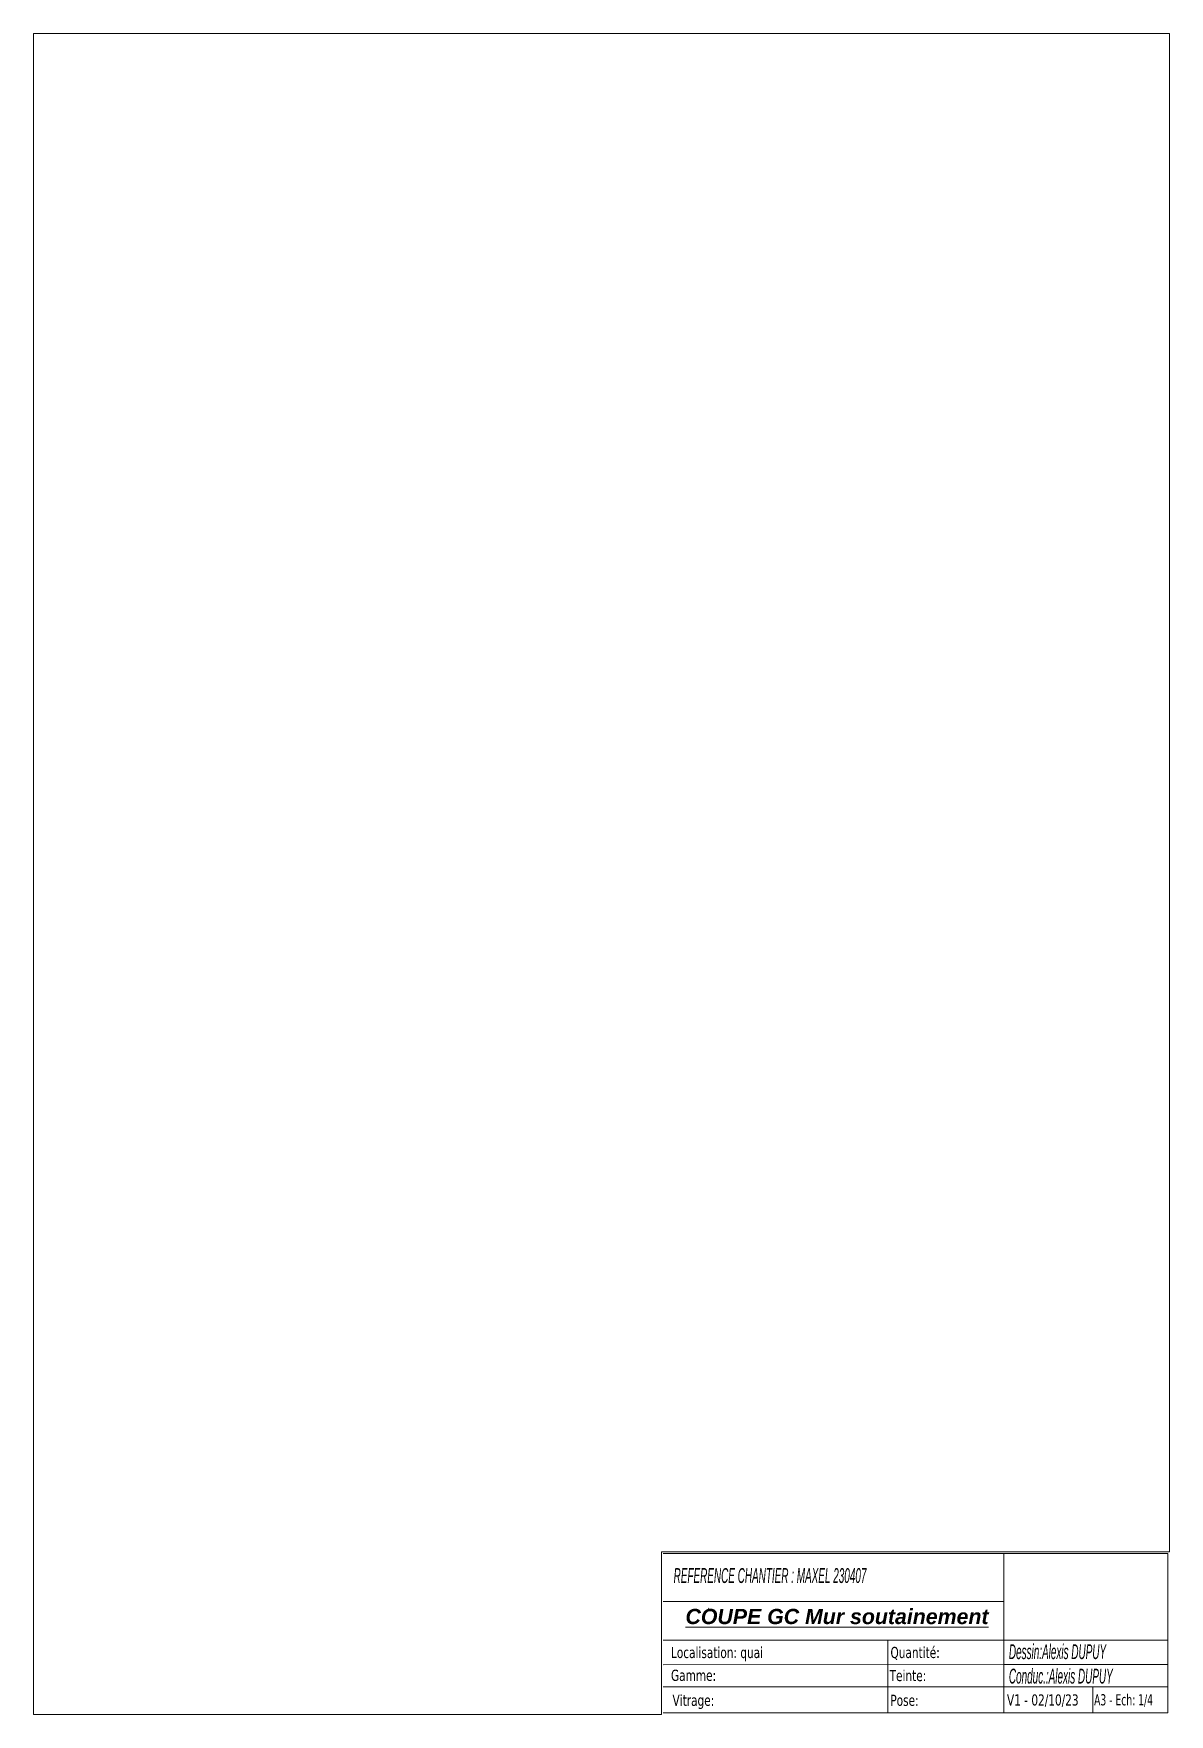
# Paper-space layout 'A3 - Portrait (1)' of a CAD drawing. Header units: millimetres. Extents: x 0 to 277, y 0 to 410.
import ezdxf

# ---------------------------------------------------------------- set-up
doc = ezdxf.new("R2010")
doc.units = ezdxf.units.MM
doc.header["$LTSCALE"] = 0.5
doc.linetypes.add('CONTINU', pattern=[0])
doc.layers.add('Cadres laser', color=7, linetype='Continuous')
doc.layers.add('Général', color=7, linetype='CONTINU')
for name, color, linetype, lineweight in [('Cartouche', 7, 'Continuous', 20), ('Fenêtre de présentation', 150, 'Continuous', 20), ('Texte', 7, 'Continuous', 20)]:
    doc.layers.add(name, color=color, linetype=linetype, lineweight=lineweight)
doc.styles.add('ARIALNARROW', font='ARIALN.TTF')
doc.styles.add('BE', font='arial.ttf')
doc.styles.add('tahoma-', font='tahoma.ttf', dxfattribs={"height": 1})
doc.styles.add('univers-i', font='', dxfattribs={"height": 1})
doc.styles.get('univers-i').set_extended_font_data('Univers', italic=True)

psp = doc.layouts.new('A3 - Portrait (1)')

# ---------------------------------------------------------------- linework, layer by layer
at = {"layer": 'Cartouche', "lineweight": 20}
for p, q in [((153.54, 39.27), (276.59, 39.27)), ((236.62, 0.4), (236.62, 39.27)), ((276.59, 39.27), (276.59, 0.4)), ((153.54, 27.5), (236.62, 27.53)), ((153.54, 18.08), (276.59, 18.14)), ((208.34, 18.11), (208.34, 0.4)), ((153.54, 12.12), (236.62, 12.16)), ((276.59, 12.16), (236.62, 12.16)), ((153.54, 6.69), (236.62, 6.73)), ((276.59, 6.73), (236.62, 6.73)), ((258.29, 6.73), (258.29, 0.4)), ((276.59, 0.4), (153.54, 0.4))]:
    psp.add_line(p, q, dxfattribs=at)
at = {"layer": 'Fenêtre de présentation'}
psp.add_lwpolyline([(153.14, 0), (153.14, 39.63), (277, 39.63), (277, 410), (0, 410), (0, 0)], close=True, dxfattribs=at)

# ---------------------------------------------------------------- texts
at = {"layer": 'Cadres laser', "lineweight": 20, "style": 'tahoma-', "width": 0.8}
psp.add_text('V1 - 02/10/23', height=2.7194, dxfattribs=at).set_placement((237.39, 2.16))
at = {"layer": 'Cartouche', "lineweight": 20}
for s, height, style, width, p in [('REFERENCE CHANTIER : MAXEL 230407', 3.6258, 'univers-i', 0.5, (156.09, 32.05)), ('Localisation: quai', 2.7194, 'tahoma-', 0.8, (155.45, 13.74)), ('Quantité:', 2.719, 'tahoma-', 0.8, (208.98, 13.74)), ('Dessin:Alexis DUPUY', 3.6258, 'univers-i', 0.5, (237.86, 13.48)), ('Gamme: ', 2.719, 'tahoma-', 0.8, (155.45, 8.17)), ('Teinte: ', 2.719, 'tahoma-', 0.8, (208.77, 8.11)), ('Conduc.:Alexis DUPUY', 3.6258, 'univers-i', 0.5, (237.86, 7.52)), ('Vitrage: ', 2.719, 'tahoma-', 0.8, (155.82, 2.08)), ('Pose: ', 2.719, 'tahoma-', 0.8, (208.94, 2.08)), ('A3 - Ech: 1/4', 2.7194, 'tahoma-', 0.7, (258.64, 2.2))]:
    psp.add_text(s, height=height, dxfattribs=dict(at, style=style, width=width)).set_placement(p)
at = {"layer": 'Général', "lineweight": 20, "transparency": 33554687, "insert": (164.64, 25.36, -0.12), "char_height": 0.9065, "width": 4.9104, "attachment_point": 7, "rotation": 90, "style": 'ARIALNARROW'}
psp.add_mtext('\\A1;{\\fArial Narrow|i0|b1;\\H0.150000;\\W1.000000;\\C1;PHASE 1}\\P', dxfattribs=at)
at = {"layer": 'Texte', "lineweight": 20, "insert": (150.17, 25.74), "char_height": 3.72, "attachment_point": 1, "style": 'BE'}
psp.add_mtext_dynamic_manual_height_columns('\\pi8.81206;{\\fArial|b1|i1|c0|p34;\\LCOUPE GC Mur soutainement }', width=91.3483, gutter_width=2.32, heights=[0], dxfattribs=at)

# ---------------------------------------------------------------- viewports
at = {"layer": 'Fenêtre de présentation'}
vp = psp.add_viewport(center=(138.5, 205), size=(277, 410), view_center_point=(189794.86, 102340.27), view_height=473459.553, dxfattribs=at)
vp.dxf.flags = 0x10000  # cut along an outline
vp.dxf.clipping_boundary_handle = psp.add_lwpolyline([(153.14, 0), (153.14, 39.63), (277, 39.63), (277, 410), (0, 410), (0, 0)], format="xyb", close=True, dxfattribs={"invisible": 1}).dxf.handle

doc.saveas('drawing.dxf')
